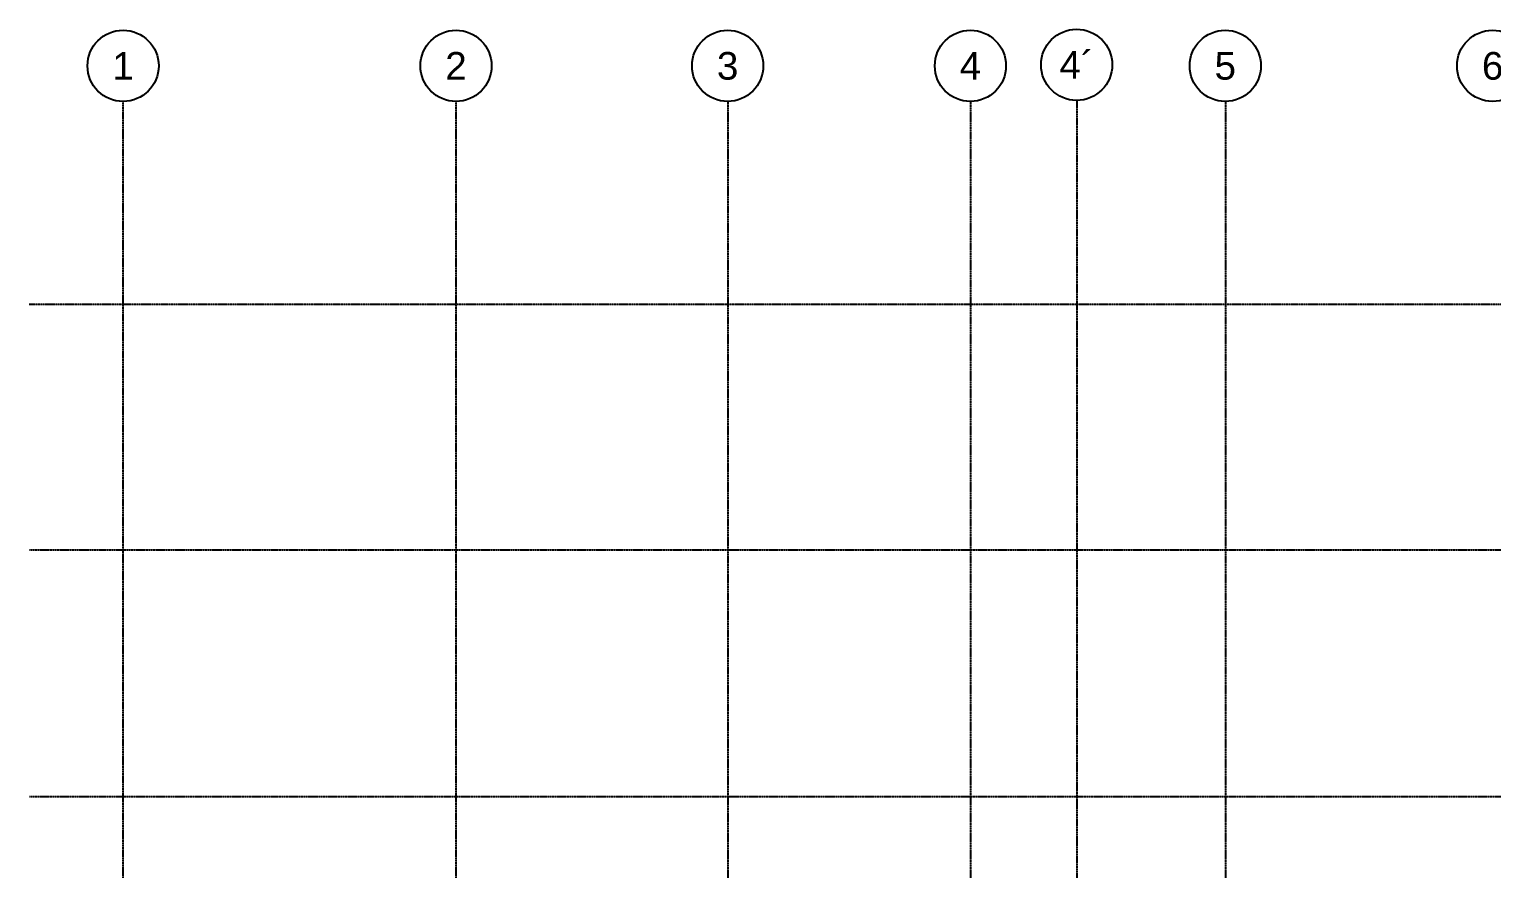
# Model space of a CAD drawing. Header units: millimetres. Extents: x -1367288 to 157996, y -18171 to 61708.
# Drawn here: x 74963 to 122557, y 34392 to 61708 of the extents above; entities that cross this region are included whole.
import ezdxf
from ezdxf.enums import TextEntityAlignment as Align

# ---------------------------------------------------------------- set-up
doc = ezdxf.new("R2010")
doc.units = ezdxf.units.MM
doc.header["$LTSCALE"] = 0.3
doc.linetypes.add('CENTER', pattern=[50.8, 31.75, -6.35, 6.35, -6.35])
for name, color, linetype in [('EE-5', 7, 'Continuous'), ('EE-TEXTO 1', 4, 'Continuous'), ('SIM-COTAS', 1, 'Continuous'), ('SIM-EJES', 8, 'CENTER')]:
    doc.layers.add(name, color=color, linetype=linetype)
doc.styles.add('ARIAL EE', font='arial.ttf')

# ---------------------------------------------------------------- blocks, each defined once
blk = doc.blocks.new('ITEM_1')
at = {"layer": 'EE-5'}
blk.add_circle((0, 0), 3.86, dxfattribs=at)
at = {"layer": 'EE-TEXTO 1', "style": 'ARIAL EE', "flags": 4}
blk.add_attdef('EJE', text='', height=3, dxfattribs=at).set_placement((0, 0), align=Align.MIDDLE_CENTER)

msp = doc.modelspace()

# ---------------------------------------------------------------- linework, layer by layer
at = {"layer": 'SIM-EJES'}
for p, q in [((78016.9, -11168.8), (78016.9, 59360.8)), ((88851, -11168.8), (88851, 59360.8)), ((97697.9, 59360.8), (97697.9, -11168.8)), ((105597.9, 59360.8), (105597.9, -11168.8)), ((109054.9, 59394), (109054.9, -11168.8)), ((113892.5, 59360.8), (113892.5, -11168.8)), ((74962.7, 52762.7), (155681.7, 52762.7)), ((74971.9, 44763.9), (155690.9, 44763.9)), ((74971.9, 36744.7), (155690.9, 36744.7))]:
    msp.add_line(p, q, dxfattribs=at)

# ---------------------------------------------------------------- block references
at = {"layer": 'SIM-COTAS'}
ref = msp.add_blockref('ITEM_1', (78016.9, 60517.9), dxfattribs=dict(at, xscale=300, yscale=300, zscale=300, rotation=180))
ref.add_attrib('EJE', '1', dxfattribs={"layer": 'EE-TEXTO 1', "height": 900, "style": 'ARIAL EE', "flags": 4}).set_placement((78016.5, 60518.2), align=Align.MIDDLE_CENTER)
ref = msp.add_blockref('ITEM_1', (88851, 60517.9), dxfattribs=dict(at, xscale=300, yscale=300, zscale=300, rotation=180))
ref.add_attrib('EJE', '2', dxfattribs={"layer": 'EE-TEXTO 1', "height": 900, "style": 'ARIAL EE', "flags": 4}).set_placement((88850.6, 60518.1), align=Align.MIDDLE_CENTER)
ref = msp.add_blockref('ITEM_1', (97691, 60517.9), dxfattribs=dict(at, xscale=300, yscale=300, zscale=300, rotation=180))
ref.add_attrib('EJE', '3', dxfattribs={"layer": 'EE-TEXTO 1', "height": 900, "style": 'ARIAL EE', "flags": 4}).set_placement((97690.6, 60518.1), align=Align.MIDDLE_CENTER)
ref = msp.add_blockref('ITEM_1', (105591, 60517.9), dxfattribs=dict(at, xscale=300, yscale=300, zscale=300, rotation=180))
ref.add_attrib('EJE', '4', dxfattribs={"layer": 'EE-TEXTO 1', "height": 900, "style": 'ARIAL EE', "flags": 4}).set_placement((105590.6, 60518.1), align=Align.MIDDLE_CENTER)
ref = msp.add_blockref('ITEM_1', (109048, 60551.1), dxfattribs=dict(at, xscale=300, yscale=300, zscale=300, rotation=180))
ref.add_attrib('EJE', '4´', dxfattribs={"layer": 'EE-TEXTO 1', "height": 900, "style": 'ARIAL EE', "flags": 4}).set_placement((109047.6, 60551.4), align=Align.MIDDLE_CENTER)
ref = msp.add_blockref('ITEM_1', (113885.7, 60517.9), dxfattribs=dict(at, xscale=300, yscale=300, zscale=300, rotation=180))
ref.add_attrib('EJE', '5', dxfattribs={"layer": 'EE-TEXTO 1', "height": 900, "style": 'ARIAL EE', "flags": 4}).set_placement((113885.3, 60518.1), align=Align.MIDDLE_CENTER)
ref = msp.add_blockref('ITEM_1', (122585.7, 60517.9), dxfattribs=dict(at, xscale=300, yscale=300, zscale=300, rotation=180))
ref.add_attrib('EJE', '6', dxfattribs={"layer": 'EE-TEXTO 1', "height": 900, "style": 'ARIAL EE', "flags": 4}).set_placement((122585.3, 60518.1), align=Align.MIDDLE_CENTER)

doc.saveas('drawing.dxf')
